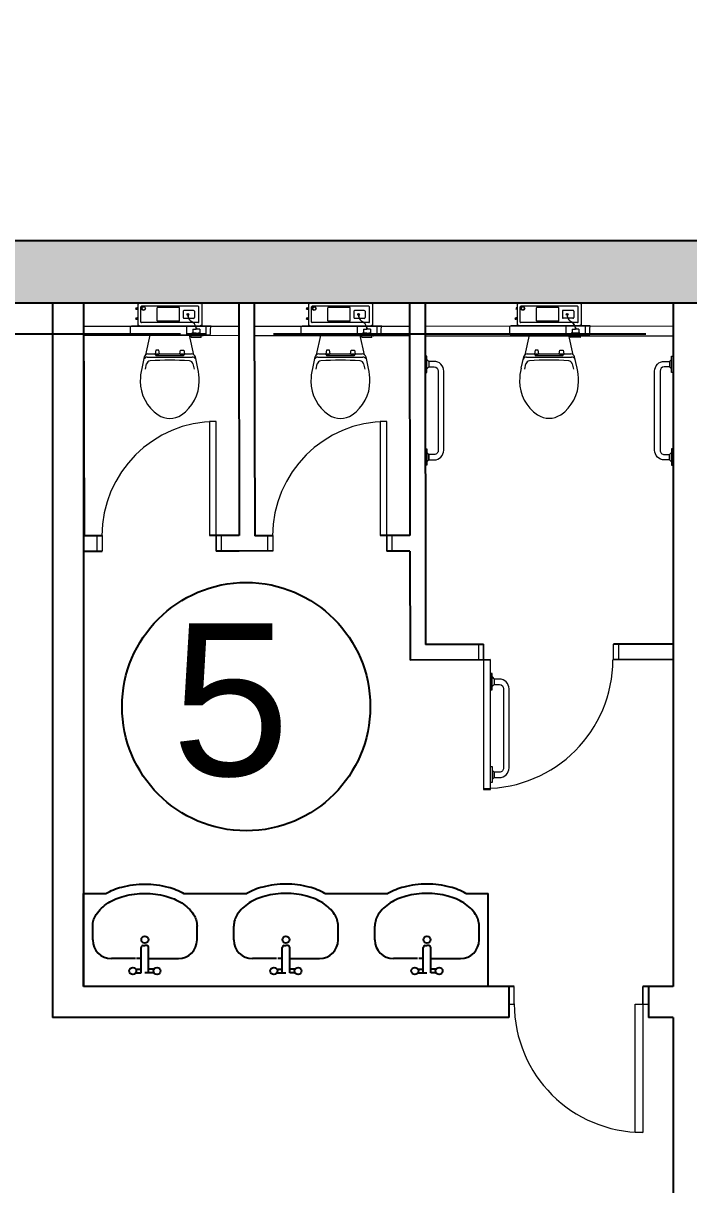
# Model space of a CAD drawing. Header units: millimetres. Extents: x -1544140 to 7445918, y -1294905 to 2019878.
# Drawn here: x 674955 to 679244, y 188654 to 196139 of the extents above; entities that cross this region are included whole.
import ezdxf

# ---------------------------------------------------------------- set-up
doc = ezdxf.new("R2010")
doc.units = ezdxf.units.MM
doc.header["$MEASUREMENT"] = 0
doc.linetypes.add('ACAD_ISO02W100', pattern=[15, 12, -3])
doc.layers.add('JA_Building Outline', color=7, linetype='Continuous', lineweight=5)
doc.layers.add('Plan 2', color=7, linetype='Continuous')
doc.layers.add('SANTEH', color=7, linetype='Continuous')
doc.styles.get("Standard").update_dxf_attribs({"font": 'arial.ttf'})

msp = doc.modelspace()

# ---------------------------------------------------------------- hatches: boundary and pattern name
at = {"true_color": 0x636466}
h = msp.add_hatch(color=251, dxfattribs=at)
h.dxf.hatch_style = 1
h.paths.add_polyline_path([(647544.4, 239137.8), (647144.4, 239137.8), (647144.4, 227137.8), (647544.4, 227137.8)])
h.paths.add_polyline_path([(647544.4, 227137.8), (647144.4, 227137.8), (647144.4, 205537.8), (647744.4, 205537.8), (647744.4, 205937.8), (647544.4, 205937.8)])
h.paths.add_polyline_path([(647544.4, 251137.8), (647144.4, 251137.8), (647144.4, 239137.8), (647544.4, 239137.8)])
h.paths.add_polyline_path([(647544.4, 263137.8), (647144.4, 263137.8), (647144.4, 251137.8), (647544.4, 251137.8)])
h.paths.add_polyline_path([(669344.4, 263737.8), (647144.4, 263737.8), (647144.4, 263137.8), (647544.4, 263137.8), (647544.4, 263337.8), (668944.4, 263337.8), (668944.4, 263137.8), (669344.4, 263137.8)])
h.paths.add_polyline_path([(669344.4, 263137.8), (668944.4, 263137.8), (668944.4, 251137.8), (669344.4, 251137.8)])
h.paths.add_polyline_path([(669344.4, 251137.8), (668944.4, 251137.8), (668944.4, 227337.8), (674744.4, 227337.8), (674744.4, 227737.8), (669344.4, 227737.8)])
h.paths.add_polyline_path([(680744.4, 227737.8), (674744.4, 227737.8), (674744.4, 227337.8), (680744.4, 227337.8)])
h.paths.add_polyline_path([(686744.4, 227737.8), (680744.4, 227737.8), (680744.4, 227337.8), (686744.4, 227337.8)])
h.paths.add_polyline_path([(692744.4, 227737.8), (686744.4, 227737.8), (686744.4, 227337.8), (692744.4, 227337.8)])
h.paths.add_polyline_path([(716744.4, 205937.8), (710744.4, 205937.8), (710744.4, 205537.8), (716744.4, 205537.8)])
h.paths.add_polyline_path([(710744.4, 205937.8), (647544.4, 205937.8), (647544.4, 206137.8), (647144.4, 206137.8), (647144.4, 205537.8), (710744.4, 205537.8)])
h.paths.add_polyline_path([(647744.4, 205937.8), (647544.4, 205937.8), (647544.4, 206137.8), (647144.4, 206137.8), (647144.4, 205537.8), (647744.4, 205537.8)], flags=16)
h.paths.add_polyline_path([(668544.4, 194137.8), (668144.4, 194137.8), (668144.4, 188137.8), (668544.4, 188137.8)], flags=17)
h.paths.add_polyline_path([(674744.4, 194737.8), (668744.4, 194737.8), (668744.4, 194337.8), (674744.4, 194337.8)], flags=17)
h.paths.add_polyline_path([(668744.4, 194737.8), (668144.4, 194737.8), (668144.4, 194137.8), (668544.4, 194137.8), (668544.4, 194337.8), (668744.4, 194337.8)], flags=16)
h.paths.add_polyline_path([(680744.4, 194737.8), (674744.4, 194737.8), (674744.4, 194337.8), (680744.4, 194337.8)])
h.paths.add_polyline_path([(686744.4, 194737.8), (680744.4, 194737.8), (680744.4, 194337.8), (686744.4, 194337.8)])
h.paths.add_polyline_path([(692744.4, 194737.8), (686744.4, 194737.8), (686744.4, 194337.8), (692744.4, 194337.8)])
h.paths.add_polyline_path([(698744.4, 194737.8), (692744.4, 194737.8), (692744.4, 194337.8), (698744.4, 194337.8)])
h.paths.add_polyline_path([(699344.4, 194137.8), (698944.4, 194137.8), (698944.4, 188137.8), (699344.4, 188137.8)])
h.paths.add_polyline_path([(699344.4, 194737.8), (698744.4, 194737.8), (698744.4, 194337.8), (698944.4, 194337.8), (698944.4, 194137.8), (699344.4, 194137.8)])
h.paths.add_polyline_path([(699344.4, 188137.8), (698944.4, 188137.8), (698944.4, 182137.8), (699344.4, 182137.8)])
h.paths.add_polyline_path([(699344.4, 182137.8), (698944.4, 182137.8), (698944.4, 172937.8), (698744.4, 172937.8), (698744.4, 172537.8), (699344.4, 172537.8)])
h.paths.add_polyline_path([(698744.4, 172937.8), (692744.4, 172937.8), (692744.4, 172537.8), (698744.4, 172537.8)])
h.paths.add_polyline_path([(692744.4, 172937.8), (686744.4, 172937.8), (686744.4, 172537.8), (692744.4, 172537.8)])
h.paths.add_polyline_path([(686744.4, 172937.8), (686544.4, 172937.8), (686544.4, 173137.8), (686144.4, 173137.8), (686144.4, 172537.8), (686744.4, 172537.8)])
h.paths.add_polyline_path([(686544.4, 179137.8), (686144.4, 179137.8), (686144.4, 173137.8), (686544.4, 173137.8)])
h.paths.add_polyline_path([(686544.4, 181937.8), (680744.4, 181937.8), (680744.4, 181537.8), (686144.4, 181537.8), (686144.4, 179137.8), (686544.4, 179137.8)])
h.paths.add_polyline_path([(680744.4, 181937.8), (674744.4, 181937.8), (674744.4, 181537.8), (680744.4, 181537.8)])
h.paths.add_polyline_path([(674744.4, 181937.8), (668544.4, 181937.8), (668544.4, 182137.8), (668144.4, 182137.8), (668144.4, 181537.8), (674744.4, 181537.8)])
h.paths.add_polyline_path([(668544.4, 194337.8), (674744.4, 194337.8), (674744.4, 194737.8), (668144.4, 194737.8), (668144.4, 182137.8), (668544.4, 182137.8)])
h.paths.add_polyline_path([(717344.4, 205937.8), (716744.4, 205937.8), (716744.4, 205537.8), (717344.4, 205537.8)])
h.paths.add_polyline_path([(716744.4, 227337.8), (716744.4, 227737.8), (692744.4, 227737.8), (692744.4, 227337.8)])

# ---------------------------------------------------------------- linework, layer by layer
for p, q in [((675144.2, 194337.6), (675144.2, 189731.1)), ((675344.2, 194337.6), (675344.2, 189931.1)), ((679144.4, 194337.8), (679144.4, 189931.3)), ((678084.4, 189931.3), (675344.2, 189931.3)), ((679144.4, 189931.3), (678984.4, 189931.3)), ((678084.4, 189731.3), (675144.2, 189731.3)), ((679144.4, 189731.3), (678984.4, 189731.3)), ((679144.4, 189731.3), (679144.4, 188137.8))]:
    msp.add_line(p, q)
at = {"color": 152, "true_color": 0x2776bb}
for p, q in [((675144.4, 194337.8), (679144.4, 194337.8)), ((675344.2, 194337.6), (675348, 192835.1)), ((676344.4, 194337.6), (676346.8, 192837.4)), ((676444.2, 194337.5), (676448, 192835)), ((677444.4, 194337.6), (677446.8, 192837.4)), ((677544.4, 194337.8), (677548.1, 192135.1)), ((678141.4, 194337.8), (678547.4, 194337.8)), ((679144.4, 194337.8), (679144.4, 192137.8)), ((675462.8, 192835.4), (675348, 192835.1)), ((676346.9, 192837.4), (676155, 192837.1)), ((676562.8, 192835.3), (676448, 192835)), ((677446.9, 192837.4), (677255, 192837.1)), ((676561.5, 192738.1), (676347, 192737.6)), ((675462.8, 192735.4), (675344.2, 192735.1)), ((676347, 192737.6), (676198.8, 192737.2)), ((677447, 192737.5), (677298.8, 192737.2)), ((677446.9, 192737.5), (677448.1, 192034.9)), ((677922.4, 192135.7), (677548.1, 192135.1)), ((679144.4, 192137.8), (678758.4, 192137.1)), ((677966.2, 192035.7), (677448.2, 192034.9)), ((679144.4, 192037.6), (678755.1, 192037)), ((677952, 189931.1), (677952, 190531.1))]:
    msp.add_line(p, q, dxfattribs=at)
at = {"color": 9, "linetype": 'ACAD_ISO02W100', "ltscale": 200, "true_color": 0xc4c4c5}
msp.add_line((631568.4, 194137.8), (753969, 194137.8), dxfattribs=at)
at = {"color": 18, "true_color": 0x000000}
for p, q in [((678084.4, 189931.3), (678084.4, 189731.3)), ((678120.1, 189930.9), (678084.4, 189930.9)), ((678984.4, 189930.9), (678948.4, 189930.9)), ((678984.4, 189931.3), (678984.4, 189731.3))]:
    msp.add_line(p, q, dxfattribs=at)
msp.add_lwpolyline([(668144.4, 194737.8), (699344.4, 194737.8), (699344.4, 172537.8), (686144.4, 172537.8), (686144.4, 181537.8), (668144.4, 181537.8)], close=True)
msp.add_lwpolyline([(668544.4, 194337.8), (698944.4, 194337.8), (698944.4, 172937.8), (686544.4, 172937.8), (686544.4, 181937.8), (668544.4, 181937.8), (668544.4, 194337.8)])
at = {"layer": 'JA_Building Outline', "color": 152, "linetype": 'Continuous', "lineweight": 20, "true_color": 0x2776bb}
for p, q in [((675693.8, 194334.6), (675693.8, 194190.6)), ((675696.8, 194337.6), (675940.3, 194337.6)), ((675713.6, 194213.2), (675713.6, 194311.9)), ((675763.3, 194314.9), (675716.6, 194314.9)), ((675840.3, 194314.9), (675763.3, 194314.9)), ((675859.3, 194314.9), (675840.3, 194314.9)), ((676012.3, 194314.9), (675859.3, 194314.9)), ((675940.3, 194337.6), (676102.8, 194337.6)), ((676083.1, 194314.9), (676012.3, 194314.9)), ((676086.1, 194213.2), (676086.1, 194311.9)), ((676105.8, 194334.6), (676105.8, 194190.6)), ((676793.8, 194334.5), (676793.8, 194190.5)), ((676796.8, 194337.5), (677040.3, 194337.5)), ((676813.6, 194213.2), (676813.6, 194311.9)), ((676863.3, 194314.9), (676816.6, 194314.9)), ((676940.3, 194314.9), (676863.3, 194314.9)), ((676959.3, 194314.9), (676940.3, 194314.9)), ((677112.3, 194314.9), (676959.3, 194314.9)), ((677040.3, 194337.5), (677202.8, 194337.5)), ((677183.1, 194314.9), (677112.3, 194314.9)), ((677186.1, 194213.2), (677186.1, 194311.9)), ((677205.8, 194334.5), (677205.8, 194190.5)), ((678138.4, 194334.8), (678138.4, 194190.8)), ((678141.4, 194337.8), (678384.9, 194337.8)), ((678158.1, 194213.4), (678158.1, 194312.1)), ((678207.9, 194315.1), (678161.1, 194315.1)), ((678284.9, 194315.1), (678207.9, 194315.1)), ((678303.9, 194315.1), (678284.9, 194315.1)), ((678456.9, 194315.1), (678303.9, 194315.1)), ((678384.9, 194337.8), (678547.4, 194337.8)), ((678527.6, 194315.1), (678456.9, 194315.1)), ((678530.6, 194213.4), (678530.6, 194312.1)), ((678550.4, 194334.8), (678550.4, 194190.8)), ((675817.5, 194221.2), (675817.5, 194303.9)), ((675959.2, 194306.9), (675820.5, 194306.9)), ((675962.2, 194221.2), (675962.2, 194303.9)), ((675985.3, 194282.6), (675985.3, 194242.6)), ((676012.3, 194288.1), (675990.8, 194288.1)), ((676012.3, 194237), (675990.8, 194237)), ((676052.8, 194288.1), (676012.3, 194288.1)), ((676052.8, 194237), (676012.3, 194237)), ((676058.4, 194282.6), (676058.4, 194242.6)), ((676917.5, 194221.2), (676917.5, 194303.9)), ((677059.2, 194306.9), (676920.5, 194306.9)), ((677062.2, 194221.2), (677062.2, 194303.9)), ((677085.3, 194282.5), (677085.3, 194242.5)), ((677112.3, 194288.1), (677090.8, 194288.1)), ((677112.3, 194237), (677090.8, 194237)), ((677152.8, 194288.1), (677112.3, 194288.1)), ((677152.8, 194237), (677112.3, 194237)), ((677158.4, 194282.5), (677158.4, 194242.5)), ((678262, 194221.4), (678262, 194304.1)), ((678403.7, 194307.1), (678265, 194307.1)), ((678406.7, 194221.4), (678406.7, 194304.1)), ((678429.8, 194282.8), (678429.8, 194242.8)), ((678456.9, 194288.3), (678435.4, 194288.3)), ((678456.9, 194237.3), (678435.4, 194237.3)), ((678497.4, 194288.3), (678456.9, 194288.3)), ((678497.4, 194237.3), (678456.9, 194237.3)), ((678502.9, 194282.8), (678502.9, 194242.8)), ((675859.3, 194187.6), (675696.8, 194187.6)), ((675763.3, 194210.2), (675716.6, 194210.2)), ((675940.3, 194210.2), (675763.3, 194210.2)), ((675959.2, 194218.2), (675820.5, 194218.2)), ((675859.3, 194187.6), (676102.8, 194187.6)), ((675959.3, 194210.2), (675940.3, 194210.2)), ((676012.3, 194210.2), (675959.3, 194210.2)), ((676083.1, 194210.2), (676012.3, 194210.2)), ((676047.4, 194167.2, 0), (676047.4, 194142.6, 0)), ((676047.4, 194167.2, 0), (676069.8, 194167.2, 0)), ((676067.9, 194169.1, 0), (676067.5, 194168.2, 0)), ((676067.5, 194168.2, 0), (676067.5, 194167.2, 0)), ((676068, 194169.1, 0), (676067.9, 194169.1, 0)), ((676068.4, 194175.9, 0), (676068, 194173.6, 0)), ((676068, 194173.6, 0), (676068, 194169.1, 0)), ((676092.3, 194167.2, 0), (676069.8, 194167.2, 0)), ((676071.3, 194175.9, 0), (676071.7, 194173.6, 0)), ((676071.7, 194173.6, 0), (676071.7, 194169.1, 0)), ((676071.7, 194169.1, 0), (676071.8, 194169.1, 0)), ((676071.8, 194169.1, 0), (676072.2, 194168.2, 0)), ((676072.2, 194168.2, 0), (676072.2, 194167.2, 0)), ((676092.3, 194167.2, 0), (676092.3, 194142.6, 0)), ((676959.3, 194187.5), (676796.8, 194187.5)), ((676863.3, 194210.2), (676816.6, 194210.2)), ((677040.3, 194210.2), (676863.3, 194210.2)), ((677059.2, 194218.2), (676920.5, 194218.2)), ((676959.3, 194187.5), (677202.8, 194187.5)), ((677059.3, 194210.2), (677040.3, 194210.2)), ((677112.3, 194210.2), (677059.3, 194210.2)), ((677183.1, 194210.2), (677112.3, 194210.2)), ((677147.4, 194167.2, 0), (677147.4, 194142.5, 0)), ((677147.4, 194167.2, 0), (677169.8, 194167.2, 0)), ((677167.9, 194169.1, 0), (677167.5, 194168.2, 0)), ((677167.5, 194168.2, 0), (677167.5, 194167.2, 0)), ((677168, 194169.1, 0), (677167.9, 194169.1, 0)), ((677168.4, 194175.9, 0), (677168, 194173.6, 0)), ((677168, 194173.6, 0), (677168, 194169.1, 0)), ((677192.3, 194167.2, 0), (677169.8, 194167.2, 0)), ((677171.3, 194175.9, 0), (677171.7, 194173.6, 0)), ((677171.7, 194173.6, 0), (677171.7, 194169.1, 0)), ((677171.7, 194169.1, 0), (677171.8, 194169.1, 0)), ((677171.8, 194169.1, 0), (677172.2, 194168.2, 0)), ((677172.2, 194168.2, 0), (677172.2, 194167.2, 0)), ((677192.3, 194167.2, 0), (677192.3, 194142.5, 0)), ((678303.9, 194187.8), (678141.4, 194187.8)), ((678207.9, 194210.4), (678161.1, 194210.4)), ((678384.9, 194210.4), (678207.9, 194210.4)), ((678403.7, 194218.4), (678265, 194218.4)), ((678303.9, 194187.8), (678547.4, 194187.8)), ((678403.9, 194210.4), (678384.9, 194210.4)), ((678456.9, 194210.4), (678403.9, 194210.4)), ((678527.6, 194210.4), (678456.9, 194210.4)), ((678492, 194167.5, 0), (678492, 194142.8, 0)), ((678492, 194167.5, 0), (678514.4, 194167.5, 0)), ((678512.4, 194169.3, 0), (678512, 194168.4, 0)), ((678512, 194168.4, 0), (678512, 194167.5, 0)), ((678512.5, 194169.3, 0), (678512.4, 194169.3, 0)), ((678512.9, 194176.1, 0), (678512.5, 194173.8, 0)), ((678512.5, 194173.8, 0), (678512.5, 194169.3, 0)), ((678536.8, 194167.5, 0), (678514.4, 194167.5, 0)), ((678515.9, 194176.1, 0), (678516.3, 194173.8, 0)), ((678516.3, 194173.8, 0), (678516.3, 194169.3, 0)), ((678516.3, 194169.3, 0), (678516.3, 194169.3, 0)), ((678516.3, 194169.3, 0), (678516.7, 194168.4, 0)), ((678516.7, 194168.4, 0), (678516.7, 194167.5, 0)), ((678536.8, 194167.5, 0), (678536.8, 194142.8, 0)), ((676007.7, 194137.6, 0), (676007.4, 194127.6, 0)), ((676069.8, 194137.6, 0), (676007.7, 194137.6, 0)), ((676041.4, 194137.6, 0), (676041.4, 194140.1, 0)), ((676043.4, 194142.1, 0), (676056.9, 194142.1, 0)), ((676047.4, 194142.6, 0), (676069.8, 194142.6, 0)), ((676069.8, 194142.1, 0), (676054.9, 194142.1, 0)), ((676069.8, 194142.6, 0), (676092.3, 194142.6, 0)), ((676069.8, 194142.1, 0), (676084.8, 194142.1, 0)), ((676132, 194137.6, 0), (676069.8, 194137.6, 0)), ((676096.4, 194142.1, 0), (676082.9, 194142.1, 0)), ((676098.4, 194137.6, 0), (676098.4, 194140.1, 0)), ((676132, 194137.6, 0), (676132.4, 194127.6, 0)), ((677107.7, 194137.5, 0), (677107.4, 194127.5, 0)), ((677169.8, 194137.5, 0), (677107.7, 194137.5, 0)), ((677141.4, 194137.5, 0), (677141.4, 194140, 0)), ((677143.4, 194142, 0), (677156.9, 194142, 0)), ((677147.4, 194142.5, 0), (677169.8, 194142.5, 0)), ((677169.8, 194142, 0), (677154.9, 194142, 0)), ((677169.8, 194142.5, 0), (677192.3, 194142.5, 0)), ((677169.8, 194142, 0), (677184.8, 194142, 0)), ((677232, 194137.5, 0), (677169.8, 194137.5, 0)), ((677196.4, 194142, 0), (677182.9, 194142, 0)), ((677198.4, 194137.5, 0), (677198.4, 194140, 0)), ((677232, 194137.5, 0), (677232.4, 194127.5, 0)), ((678452.2, 194137.8, 0), (678451.9, 194127.8, 0)), ((678514.4, 194137.8, 0), (678452.2, 194137.8, 0)), ((678485.9, 194137.8, 0), (678485.9, 194140.3, 0)), ((678487.9, 194142.3, 0), (678501.4, 194142.3, 0)), ((678492, 194142.8, 0), (678514.4, 194142.8, 0)), ((678514.4, 194142.3, 0), (678499.4, 194142.3, 0)), ((678514.4, 194142.8, 0), (678536.8, 194142.8, 0)), ((678514.4, 194142.3, 0), (678529.3, 194142.3, 0)), ((678576.5, 194137.8, 0), (678514.4, 194137.8, 0)), ((678540.9, 194142.3, 0), (678527.4, 194142.3, 0)), ((678542.9, 194137.8, 0), (678542.9, 194140.3, 0)), ((678576.5, 194137.8, 0), (678576.9, 194127.8, 0))]:
    msp.add_line(p, q, dxfattribs=at)
at = {"layer": 'JA_Building Outline', "color": 152, "lineweight": 20, "true_color": 0x2776bb}
for p, q in [((675680.3, 194302.6), (675680.3, 194298.6)), ((675680.3, 194237.6), (675680.3, 194233.6)), ((675680.8, 194304.6), (675680.8, 194303.1)), ((675680.8, 194296.6), (675680.8, 194298.1)), ((675680.8, 194239.6), (675680.8, 194238.1)), ((675685.3, 194302.6), (675685.3, 194298.6)), ((675685.3, 194237.6), (675685.3, 194233.6)), ((675688.3, 194305.1), (675688.3, 194303.1)), ((675688.3, 194296.1), (675688.3, 194298.1)), ((675688.3, 194240.1), (675688.3, 194238.1)), ((675693.3, 194307.1), (675693.3, 194300.6)), ((675693.3, 194294.1), (675693.3, 194300.6)), ((675693.3, 194242.1), (675693.3, 194235.6)), ((675693.3, 194229.1), (675693.3, 194235.6)), ((676780.3, 194302.5), (676780.3, 194298.5)), ((676780.3, 194237.6), (676780.3, 194233.6)), ((676780.8, 194304.5), (676780.8, 194303)), ((676780.8, 194296.5), (676780.8, 194298)), ((676780.8, 194239.6), (676780.8, 194238.1)), ((676785.3, 194302.5), (676785.3, 194298.5)), ((676785.3, 194237.6), (676785.3, 194233.6)), ((676788.3, 194305), (676788.3, 194303)), ((676788.3, 194296), (676788.3, 194298)), ((676788.3, 194240.1), (676788.3, 194238.1)), ((676793.3, 194307), (676793.3, 194300.5)), ((676793.3, 194294), (676793.3, 194300.5)), ((676793.3, 194242.1), (676793.3, 194235.6)), ((676793.3, 194229.1), (676793.3, 194235.6)), ((678124.9, 194237.8), (678124.9, 194233.8)), ((678125.4, 194239.8), (678125.4, 194238.3)), ((678129.9, 194237.8), (678129.9, 194233.8)), ((678132.9, 194305.3), (678132.9, 194303.3)), ((678132.9, 194296.3), (678132.9, 194298.3)), ((678132.9, 194240.3), (678132.9, 194238.3)), ((678137.9, 194307.3), (678137.9, 194300.8)), ((678137.9, 194294.3), (678137.9, 194300.8)), ((678137.9, 194242.3), (678137.9, 194235.8)), ((678137.9, 194229.3), (678137.9, 194235.8)), ((675344.6, 194187), (676344.5, 194187.6)), ((675646, 194182.2), (675646.4, 194183.9)), ((675646.4, 194148.6, 0), (675646, 194182.2)), ((675646.4, 194183.9), (675648.2, 194185.6)), ((675648.2, 194185.6), (675652.3, 194187.6)), ((676165.3, 194187.6), (675652.3, 194187.6)), ((675680.8, 194231.6), (675680.8, 194233.1)), ((675688.3, 194231.1), (675688.3, 194233.1)), ((676161.8, 194147, 0), (676162.6, 194169.6)), ((676162.6, 194169.6), (676165.3, 194187.6)), ((676444.6, 194187), (677444.5, 194187.5)), ((676746, 194182.1), (676746.4, 194183.8)), ((676746.4, 194148.5, 0), (676746, 194182.1)), ((676746.4, 194183.8), (676748.2, 194185.6)), ((676748.2, 194185.6), (676752.3, 194187.5)), ((677265.3, 194187.5), (676752.3, 194187.5)), ((676780.8, 194231.6), (676780.8, 194233.1)), ((676788.3, 194231.1), (676788.3, 194233.1)), ((677261.8, 194147, 0), (677262.6, 194169.6)), ((677262.6, 194169.6), (677265.3, 194187.5)), ((677544.7, 194187.3), (679144.4, 194187.8)), ((678090.5, 194182.4), (678090.9, 194184.1)), ((678091, 194148.8, 0), (678090.5, 194182.4)), ((678090.9, 194184.1), (678092.8, 194185.8)), ((678092.8, 194185.8), (678096.8, 194187.8)), ((678609.8, 194187.8), (678096.8, 194187.8)), ((678125.4, 194231.8), (678125.4, 194233.3)), ((678132.9, 194231.3), (678132.9, 194233.3)), ((678606.3, 194147.2, 0), (678607.1, 194169.9)), ((678607.1, 194169.9), (678609.8, 194187.8)), ((675344.8, 194127), (676344.5, 194127.6, 0)), ((675643.6, 194139.4, 0), (675644.5, 194141.7, 0)), ((675644.1, 194136.3, 0), (675643.6, 194139.4, 0)), ((675646.9, 194132.5, 0), (675644.1, 194136.3, 0)), ((675644.5, 194141.7, 0), (675645.9, 194143.7, 0)), ((675645.9, 194143.7, 0), (675647, 194145.4, 0)), ((675647, 194147, 0), (675646.4, 194148.6, 0)), ((675652.8, 194127.6, 0), (675646.9, 194132.5, 0)), ((675647, 194145.4, 0), (675647, 194147, 0)), ((676154.2, 194127.6, 0), (675652.8, 194127.6, 0)), ((675771.7, 194127.6, 0), (675743.9, 194002.4, 0)), ((675749.2, 194127.6, 0), (676049.8, 194127.6, 0)), ((675771.7, 194127.6, 0), (676027.3, 194127.6, 0)), ((676055.1, 194002.4, 0), (676027.3, 194127.6, 0)), ((676111.9, 194124.6, 0), (676027.9, 194124.6, 0)), ((676037.4, 194117.6, 0), (676037.4, 194124.6, 0)), ((676099.4, 194114.6, 0), (676040.4, 194114.6, 0)), ((676102.4, 194117.6, 0), (676102.4, 194124.6, 0)), ((676154.2, 194127.6, 0), (676159.1, 194132.9, 0)), ((676159.1, 194132.9, 0), (676161.2, 194137.8, 0)), ((676161.2, 194137.8, 0), (676161.7, 194142.5, 0)), ((676161.7, 194142.5, 0), (676161.8, 194147, 0)), ((676444.8, 194127), (677444.5, 194127.5, 0)), ((676743.6, 194139.3, 0), (676744.5, 194141.7, 0)), ((676744.1, 194136.3, 0), (676743.6, 194139.3, 0)), ((676746.9, 194132.4, 0), (676744.1, 194136.3, 0)), ((676744.5, 194141.7, 0), (676745.9, 194143.7, 0)), ((676745.9, 194143.7, 0), (676747, 194145.3, 0)), ((676747, 194147, 0), (676746.4, 194148.5, 0)), ((676752.8, 194127.5, 0), (676746.9, 194132.4, 0)), ((676747, 194145.3, 0), (676747, 194147, 0)), ((677254.2, 194127.5, 0), (676752.8, 194127.5, 0)), ((676871.7, 194127.5, 0), (676843.9, 194002.4, 0)), ((676849.2, 194127.5, 0), (677149.8, 194127.5, 0)), ((676871.7, 194127.5, 0), (677127.3, 194127.5, 0)), ((677155.1, 194002.4, 0), (677127.3, 194127.5, 0)), ((677211.9, 194124.5, 0), (677127.9, 194124.5, 0)), ((677137.4, 194117.6, 0), (677137.4, 194124.5, 0)), ((677199.4, 194114.6, 0), (677140.4, 194114.6, 0)), ((677202.4, 194117.6, 0), (677202.4, 194124.5, 0)), ((677254.2, 194127.5, 0), (677259.1, 194132.8, 0)), ((677259.1, 194132.8, 0), (677261.2, 194137.8, 0)), ((677261.2, 194137.8, 0), (677261.7, 194142.5, 0)), ((677261.7, 194142.5, 0), (677261.8, 194147, 0)), ((677544.9, 194124.9), (679144.4, 194124.9)), ((678088.2, 194139.6, 0), (678089.1, 194142, 0)), ((678088.6, 194136.5, 0), (678088.2, 194139.6, 0)), ((678091.4, 194132.7, 0), (678088.6, 194136.5, 0)), ((678089.1, 194142, 0), (678090.5, 194143.9, 0)), ((678090.5, 194143.9, 0), (678091.5, 194145.6, 0)), ((678091.5, 194147.2, 0), (678091, 194148.8, 0)), ((678097.3, 194127.8, 0), (678091.4, 194132.7, 0)), ((678091.5, 194145.6, 0), (678091.5, 194147.2, 0)), ((678598.7, 194127.8, 0), (678097.3, 194127.8, 0)), ((678216.2, 194127.8, 0), (678188.5, 194002.6, 0)), ((678193.7, 194127.8, 0), (678494.3, 194127.8, 0)), ((678216.2, 194127.8, 0), (678471.8, 194127.8, 0)), ((678499.6, 194002.6, 0), (678471.8, 194127.8, 0)), ((678556.4, 194124.8, 0), (678472.4, 194124.8, 0)), ((678481.9, 194117.8, 0), (678481.9, 194124.8, 0)), ((678543.9, 194114.8, 0), (678484.9, 194114.8, 0)), ((678546.9, 194117.8, 0), (678546.9, 194124.8, 0)), ((678598.7, 194127.8, 0), (678603.6, 194133.1, 0)), ((678603.6, 194133.1, 0), (678605.7, 194138, 0)), ((678605.7, 194138, 0), (678606.3, 194142.7, 0)), ((678606.3, 194142.7, 0), (678606.3, 194147.2, 0)), ((675809.5, 194032.6, 0), (675805.1, 194007.6, 0)), ((675829.5, 194032.6, 0), (675809.5, 194032.6, 0)), ((675833.9, 194007.6, 0), (675829.5, 194032.6, 0)), ((675965.1, 194007.6, 0), (675969.5, 194032.6, 0)), ((675969.5, 194032.6, 0), (675989.5, 194032.6, 0)), ((675989.5, 194032.6, 0), (675993.9, 194007.6, 0)), ((676909.5, 194032.5, 0), (676905.1, 194007.5, 0)), ((676929.5, 194032.5, 0), (676909.5, 194032.5, 0)), ((676933.9, 194007.5, 0), (676929.5, 194032.5, 0)), ((677065.1, 194007.5, 0), (677069.5, 194032.5, 0)), ((677069.5, 194032.5, 0), (677089.5, 194032.5, 0)), ((677089.5, 194032.5, 0), (677093.9, 194007.5, 0)), ((678254, 194032.8, 0), (678249.6, 194007.8, 0)), ((678274, 194032.8, 0), (678254, 194032.8, 0)), ((678278.4, 194007.8, 0), (678274, 194032.8, 0)), ((678409.6, 194007.8, 0), (678414, 194032.8, 0)), ((678414, 194032.8, 0), (678434, 194032.8, 0)), ((678434, 194032.8, 0), (678438.4, 194007.8, 0)), ((675734.7, 193988, 0), (675718.5, 193914.8, 0)), ((675743.1, 193910.1, 0), (675750.4, 193943, 0)), ((675754.7, 193987.6, 0), (676044.3, 193987.6, 0)), ((675759.1, 194007.6, 0), (675802.5, 194007.6, 0)), ((675802.5, 194007.6, 0), (675996.5, 194007.6, 0)), ((675811.5, 194007.6, 0), (675811.5, 194001.6, 0)), ((675811.5, 194001.6, 0), (675827.5, 194001.6, 0)), ((675812.5, 193997.6, 0), (675986.5, 193997.6, 0)), ((675827.5, 194001.6, 0), (675827.5, 194007.6, 0)), ((675971.5, 194001.6, 0), (675971.5, 194007.6, 0)), ((675987.5, 194001.6, 0), (675971.5, 194001.6, 0)), ((675987.5, 194007.6, 0), (675987.5, 194001.6, 0)), ((675996.5, 194007.6, 0), (676039.9, 194007.6, 0)), ((676048.6, 193943, 0), (676055.9, 193910.1, 0)), ((676080.5, 193914.8, 0), (676064.3, 193988, 0)), ((676834.7, 193988, 0), (676818.5, 193914.8, 0)), ((676843.1, 193910.1, 0), (676850.4, 193943, 0)), ((676854.7, 193987.5, 0), (677144.3, 193987.5, 0)), ((676859.1, 194007.5, 0), (676902.5, 194007.5, 0)), ((676902.5, 194007.5, 0), (677096.5, 194007.5, 0)), ((676911.5, 194007.5, 0), (676911.5, 194001.5, 0)), ((676911.5, 194001.5, 0), (676927.5, 194001.5, 0)), ((676912.5, 193997.5, 0), (677086.5, 193997.5, 0)), ((676927.5, 194001.5, 0), (676927.5, 194007.5, 0)), ((677071.5, 194001.5, 0), (677071.5, 194007.5, 0)), ((677087.5, 194001.5, 0), (677071.5, 194001.5, 0)), ((677087.5, 194007.5, 0), (677087.5, 194001.5, 0)), ((677096.5, 194007.5, 0), (677139.9, 194007.5, 0)), ((677148.6, 193943, 0), (677155.9, 193910.1, 0)), ((677180.5, 193914.8, 0), (677164.3, 193988, 0)), ((678179.3, 193988.2, 0), (678163, 193915, 0)), ((678187.6, 193910.3, 0), (678194.9, 193943.2, 0)), ((678199.2, 193987.8, 0), (678488.8, 193987.8, 0)), ((678203.7, 194007.8, 0), (678247, 194007.8, 0)), ((678247, 194007.8, 0), (678441, 194007.8, 0)), ((678256, 194007.8, 0), (678256, 194001.8, 0)), ((678256, 194001.8, 0), (678272, 194001.8, 0)), ((678257, 193997.8, 0), (678431, 193997.8, 0)), ((678272, 194001.8, 0), (678272, 194007.8, 0)), ((678416, 194001.8, 0), (678416, 194007.8, 0)), ((678432, 194001.8, 0), (678416, 194001.8, 0)), ((678432, 194007.8, 0), (678432, 194001.8, 0)), ((678441, 194007.8, 0), (678484.4, 194007.8, 0)), ((678493.2, 193943.2, 0), (678500.5, 193910.3, 0)), ((678525, 193915, 0), (678508.8, 193988.2, 0))]:
    msp.add_line(p, q, dxfattribs=at)
at = {"layer": 'JA_Building Outline', "color": 152, "lineweight": 20, "ltscale": 2, "true_color": 0x2776bb}
for p, q in [((675680.8, 194304.6), (675688.3, 194304.6)), ((675680.8, 194303.1), (675692.3, 194303.1)), ((675680.8, 194298.1), (675692.3, 194298.1)), ((675680.8, 194298.1), (675684.8, 194298.1)), ((675680.8, 194296.6), (675688.3, 194296.6)), ((675680.8, 194239.6), (675688.3, 194239.6)), ((675680.8, 194238.1), (675692.3, 194238.1)), ((675693.3, 194307.1), (675688.3, 194305.1)), ((675693.3, 194294.1), (675688.3, 194296.1)), ((675693.3, 194242.1), (675688.3, 194240.1)), ((675693.3, 194307.1), (675693.8, 194307.1)), ((675693.3, 194294.1), (675693.8, 194294.1)), ((675693.3, 194242.1), (675693.8, 194242.1)), ((676780.8, 194304.5), (676788.3, 194304.5)), ((676780.8, 194303), (676792.3, 194303)), ((676780.8, 194298), (676792.3, 194298)), ((676780.8, 194298), (676784.8, 194298)), ((676780.8, 194296.5), (676788.3, 194296.5)), ((676780.8, 194239.6), (676788.3, 194239.6)), ((676780.8, 194238.1), (676792.3, 194238.1)), ((676793.3, 194307), (676788.3, 194305)), ((676793.3, 194294), (676788.3, 194296)), ((676793.3, 194242.1), (676788.3, 194240.1)), ((676793.3, 194307), (676793.8, 194307)), ((676793.3, 194294), (676793.8, 194294)), ((676793.3, 194242.1), (676793.8, 194242.1)), ((678125.4, 194239.8), (678132.9, 194239.8)), ((678125.4, 194238.3), (678136.9, 194238.3)), ((678137.9, 194307.3), (678132.9, 194305.3)), ((678137.9, 194294.3), (678132.9, 194296.3)), ((678137.9, 194242.3), (678132.9, 194240.3)), ((678137.9, 194307.3), (678138.4, 194307.3)), ((678137.9, 194294.3), (678138.4, 194294.3)), ((678137.9, 194242.3), (678138.4, 194242.3)), ((675680.8, 194233.1), (675692.3, 194233.1)), ((675680.8, 194233.1), (675684.8, 194233.1)), ((675680.8, 194231.6), (675688.3, 194231.6)), ((675693.3, 194229.1), (675688.3, 194231.1)), ((675693.3, 194229.1), (675693.8, 194229.1)), ((676006.8, 194187.6), (676006.8, 194127.6)), ((676071.3, 194175.9, 0), (676068.4, 194175.9, 0)), ((676132.9, 194187.6), (676132.9, 194127.6)), ((676780.8, 194233.1), (676792.3, 194233.1)), ((676780.8, 194233.1), (676784.8, 194233.1)), ((676780.8, 194231.6), (676788.3, 194231.6)), ((676793.3, 194229.1), (676788.3, 194231.1)), ((676793.3, 194229.1), (676793.8, 194229.1)), ((677106.8, 194187.5), (677106.8, 194127.5)), ((677171.3, 194175.9, 0), (677168.4, 194175.9, 0)), ((677232.9, 194187.5), (677232.9, 194127.5)), ((678125.4, 194233.3), (678136.9, 194233.3)), ((678125.4, 194233.3), (678129.4, 194233.3)), ((678125.4, 194231.8), (678132.9, 194231.8)), ((678137.9, 194229.3), (678132.9, 194231.3)), ((678137.9, 194229.3), (678138.4, 194229.3)), ((678451.4, 194187.8), (678451.4, 194127.8)), ((678515.9, 194176.1, 0), (678512.9, 194176.1, 0)), ((678577.4, 194187.8), (678577.4, 194127.8))]:
    msp.add_line(p, q, dxfattribs=at)
at = {"layer": 'JA_Building Outline', "color": 152, "lineweight": 0, "true_color": 0x2776bb}
for p, q in [((675430.8, 192737.2), (675430.8, 192837.2)), ((675430.8, 192837.2), (675462.8, 192837.2)), ((675462.8, 192837.2), (675462.8, 192737.2)), ((676198.8, 192737.2), (676198.8, 192837.2)), ((676198.8, 192837.2), (676230.8, 192837.2)), ((676230.8, 192837.2), (676230.8, 192737.2)), ((676530.8, 192737.2), (676530.8, 192837.2)), ((676530.8, 192837.2), (676562.8, 192837.2)), ((676562.8, 192837.2), (676562.8, 192737.2)), ((677298.8, 192737.2), (677298.8, 192837.2)), ((677298.8, 192837.2), (677330.8, 192837.2)), ((677330.8, 192837.2), (677330.8, 192737.2)), ((675462.8, 192737.2), (675430.8, 192737.2)), ((676230.8, 192737.2), (676198.8, 192737.2)), ((676562.8, 192737.2), (676530.8, 192737.2)), ((677330.8, 192737.2), (677298.8, 192737.2)), ((677890.4, 192137.2), (677922.4, 192137.2)), ((677890.4, 192037.2), (677890.4, 192137.2)), ((677922.4, 192137.2), (677922.4, 192037.2)), ((678758.4, 192137.2), (678790.4, 192137.2)), ((678758.4, 192037.2), (678758.4, 192137.2)), ((678790.4, 192137.2), (678790.4, 192037.2)), ((677922.4, 192037.2), (677890.4, 192037.2)), ((678790.4, 192037.2), (678758.4, 192037.2))]:
    msp.add_line(p, q, dxfattribs=at)
at = {"layer": 'JA_Building Outline', "color": 152, "lineweight": 5, "true_color": 0x2776bb}
for p, q in [((675462.8, 192837.2), (675462.8, 192737.2)), ((676198.8, 192837.2), (676198.8, 192737.2)), ((676562.8, 192837.2), (676562.8, 192737.2)), ((677298.8, 192837.2), (677298.8, 192737.2)), ((677922.4, 192037.2), (677922.4, 192137.2)), ((678758.4, 192037.2), (678758.4, 192137.2))]:
    msp.add_line(p, q, dxfattribs=at)
at = {"layer": 'JA_Building Outline', "color": 18, "lineweight": 0, "true_color": 0x000000}
for p, q in [((678120.1, 189930.9), (678084.1, 189930.9)), ((678084.1, 189930.9), (678084.1, 189818.4)), ((678120.1, 189818.4), (678120.1, 189930.9)), ((678984.4, 189930.9), (678948.4, 189930.9)), ((678948.4, 189930.9), (678948.4, 189818.4)), ((678984.4, 189818.4), (678984.4, 189930.9)), ((678084.1, 189818.4), (678120.1, 189818.4)), ((678948.4, 189818.4), (678984.4, 189818.4))]:
    msp.add_line(p, q, dxfattribs=at)
at = {"layer": 'JA_Building Outline', "color": 18, "lineweight": 5, "true_color": 0x000000}
for p, q in [((678120.1, 189818.4), (678120.1, 189930.9)), ((678948.4, 189818.4), (678948.4, 189930.9))]:
    msp.add_line(p, q, dxfattribs=at)
at = {"layer": 'JA_Building Outline', "color": 152, "linetype": 'Continuous', "lineweight": 20, "true_color": 0x2776bb}
for points in [[(677545.2, 193887.5), (677556.4, 193887.5), (677556.4, 193992.5), (677545.2, 193992.5), (677545.2, 193887.5)], [(677556.4, 193972.9), (677569.6, 193959.8), (677569.6, 193924.8), (677556.4, 193911.6)], [(679133.2, 193972.9), (679120, 193959.8), (679120, 193924.8), (679133.2, 193911.6)], [(679144.4, 193887.5), (679133.2, 193887.5), (679133.2, 193992.5), (679144.4, 193992.5), (679144.4, 193887.5)], [(677545.2, 193397), (677556.4, 193397), (677556.4, 193292), (677545.2, 193292), (677545.2, 193397)], [(677556.4, 193311.6), (677569.6, 193324.8), (677569.6, 193359.8), (677556.4, 193372.9)], [(679133.2, 193311.6), (679120, 193324.8), (679120, 193359.8), (679133.2, 193372.9)], [(679144.4, 193397), (679133.2, 193397), (679133.2, 193292), (679144.4, 193292), (679144.4, 193397)]]:
    msp.add_lwpolyline(points, dxfattribs=at)
at = {"layer": 'JA_Building Outline', "color": 152, "lineweight": 20, "true_color": 0x2776bb}
for points in [[(677665.3, 193387.3), (677665.3, 193897.3, 0.414214), (677602.7, 193959.8), (677569.6, 193959.8), (677569.6, 193924.8), (677602.8, 193924.8, -0.414213), (677630.3, 193897.3), (677630.3, 193387.3, -0.414215), (677602.8, 193359.8), (677569.6, 193359.8), (677569.6, 193324.8), (677602.8, 193324.8, 0.414213)], [(679024.3, 193387.3), (679024.3, 193897.3, -0.414214), (679086.8, 193959.8), (679120, 193959.8), (679120, 193924.8), (679086.8, 193924.8, 0.414213), (679059.3, 193897.3), (679059.3, 193387.3, 0.414215), (679086.8, 193359.8), (679120, 193359.8), (679120, 193324.8), (679086.8, 193324.8, -0.414213)]]:
    msp.add_lwpolyline(points, format="xyb", close=True, dxfattribs=at)
at = {"layer": 'JA_Building Outline', "color": 152, "lineweight": 5, "true_color": 0x2776bb}
for points in [[(676198.8, 192837.2), (676198.8, 193573.2), (676155, 193573.2), (676155, 192837.2)], [(677298.8, 192837.2), (677298.8, 193573.2), (677255, 193573.2), (677255, 192837.2)], [(677922.4, 192037.2), (677922.4, 191201.2), (677966.2, 191201.2), (677966.2, 192037.2)]]:
    msp.add_lwpolyline(points, close=True, dxfattribs=at)
at = {"layer": 'JA_Building Outline', "color": 152, "linetype": 'Continuous', "lineweight": 5, "true_color": 0x2776bb}
for points in [[(677965.7, 191843.5), (677976.9, 191843.5), (677976.9, 191948.5), (677965.7, 191948.5), (677965.7, 191843.5)], [(677977.4, 191925.9), (677990.6, 191912.7), (677990.6, 191877.7), (677977.4, 191864.6)], [(677966.2, 191350), (677977.4, 191350), (677977.4, 191245), (677966.2, 191245), (677966.2, 191350)], [(677977.4, 191264.6), (677990.6, 191277.7), (677990.6, 191312.7), (677977.4, 191325.9)]]:
    msp.add_lwpolyline(points, dxfattribs=at)
at = {"layer": 'JA_Building Outline', "color": 152, "lineweight": 5, "true_color": 0x2776bb}
msp.add_lwpolyline([(678086.2, 191340.2), (678086.2, 191850.2, 0.414214), (678023.7, 191912.7), (677990.6, 191912.7), (677990.6, 191877.7), (678023.7, 191877.7, -0.414213), (678051.2, 191850.2), (678051.2, 191340.2, -0.414215), (678023.7, 191312.7), (677990.6, 191312.7), (677990.6, 191277.7), (678023.7, 191277.7, 0.414213)], format="xyb", close=True, dxfattribs=at)
at = {"layer": 'JA_Building Outline', "color": 18, "lineweight": 5, "true_color": 0x000000}
msp.add_lwpolyline([(678948.4, 189818.4), (678948.4, 188990.1), (678899.1, 188990.1), (678899.1, 189818.4)], close=True, dxfattribs=at)
at = {"layer": 'JA_Building Outline', "color": 152, "linetype": 'Continuous', "lineweight": 20, "true_color": 0x2776bb}
for centre, radius in [((675697.8, 194333.6), 2.5), ((675730.3, 194300.6), 12), ((676101.8, 194333.6), 2.5), ((676797.8, 194333.5), 2.5), ((676830.3, 194300.5), 12), ((677201.8, 194333.5), 2.5), ((678142.4, 194333.8), 2.5), ((678174.9, 194300.8), 12), ((678546.4, 194333.8), 2.5), ((676016.7, 194262.6), 6), ((676016.7, 194262.6), 4.8), ((677116.7, 194262.5), 6), ((677116.7, 194262.5), 4.8), ((678461.2, 194262.8), 6), ((678461.2, 194262.8), 4.8), ((675697.8, 194191.6), 2.5), ((676101.8, 194191.6), 2.5), ((676797.8, 194191.5), 2.5), ((677201.8, 194191.5), 2.5), ((678142.4, 194191.8), 2.5), ((678546.4, 194191.8), 2.5)]:
    msp.add_circle(centre, radius, dxfattribs=at)
at = {"layer": 'JA_Building Outline', "color": 152, "lineweight": 20, "ltscale": 2, "true_color": 0x2776bb}
for centre in [(675730.3, 194300.6), (676830.3, 194300.5), (678174.9, 194300.8)]:
    msp.add_circle(centre, 10.5, dxfattribs=at)
at = {"layer": 'JA_Building Outline', "color": 152, "linetype": 'Continuous', "lineweight": 20, "true_color": 0x2776bb}
for centre, radius, start, end in [((675696.8, 194334.6), 3, 90, 180), ((675716.6, 194311.9), 3, 90, 180), ((676083.1, 194311.9), 3, 0, 90), ((676102.8, 194334.6), 3, 0, 90), ((676796.8, 194334.5), 3, 90, 180), ((676816.6, 194311.9), 3, 90, 180), ((677183.1, 194311.9), 3, 0, 90), ((677202.8, 194334.5), 3, 0, 90), ((678141.4, 194334.8), 3, 90, 180), ((678161.1, 194312.1), 3, 90, 180), ((678527.6, 194312.1), 3, 0, 90), ((678547.4, 194334.8), 3, 0, 90), ((675820.5, 194303.9), 3, 90, 180), ((675959.2, 194303.9), 3, 0, 90), ((675990.8, 194282.6), 5.52, 90, 180), ((675990.8, 194242.6), 5.52, 180, 270), ((676052.8, 194282.6), 5.52, 0, 90), ((676052.8, 194242.6), 5.52, 270, 0), ((676920.5, 194303.9), 3, 90, 180), ((677059.2, 194303.9), 3, 0, 90), ((677090.8, 194282.5), 5.52, 90, 180), ((677090.8, 194242.5), 5.52, 180, 270), ((677152.8, 194282.5), 5.52, 0, 90), ((677152.8, 194242.5), 5.52, 270, 0), ((678265, 194304.1), 3, 90, 180), ((678403.7, 194304.1), 3, 0, 90), ((678435.4, 194282.8), 5.52, 90, 180), ((678435.4, 194242.8), 5.52, 180, 270), ((678497.4, 194282.8), 5.52, 0, 90), ((678497.4, 194242.8), 5.52, 270, 0), ((675696.8, 194190.6), 3, 180, 270), ((675716.6, 194213.2), 3, 180, 270), ((675820.5, 194221.2), 3, 180, 270), ((675959.2, 194221.2), 3, 270, 0), ((676083.1, 194213.2), 3, 270, 0), ((676102.8, 194190.6), 3, 270, 0), ((676796.8, 194190.5), 3, 180, 270), ((676816.6, 194213.2), 3, 180, 270), ((676920.5, 194221.2), 3, 180, 270), ((677059.2, 194221.2), 3, 270, 0), ((677183.1, 194213.2), 3, 270, 0), ((677202.8, 194190.5), 3, 270, 0), ((678141.4, 194190.8), 3, 180, 270), ((678161.1, 194213.4), 3, 180, 270), ((678265, 194221.4), 3, 180, 270), ((678403.7, 194221.4), 3, 270, 0), ((678527.6, 194213.4), 3, 270, 0), ((678547.4, 194190.8), 3, 270, 0), ((676043.4, 194140.1, 0), 2, 90.00271, 179.99729), ((676054.9, 194144.1, 0), 2, 228.58962, 270.00201), ((676084.8, 194144.1, 0), 2, 270.00133, 311.40912), ((676096.4, 194140.1, 0), 2, 0.00133, 89.99867), ((677143.4, 194140, 0), 2, 90.00271, 179.99729), ((677154.9, 194144, 0), 2, 228.58962, 270.00201), ((677184.8, 194144, 0), 2, 270.00133, 311.40912), ((677196.4, 194140, 0), 2, 0.00133, 89.99867), ((678487.9, 194140.3, 0), 2, 90.00271, 179.99729), ((678499.4, 194144.3, 0), 2, 228.58962, 270.00201), ((678529.3, 194144.3, 0), 2, 270.00133, 311.40912), ((678540.9, 194140.3, 0), 2, 0.00133, 89.99867)]:
    msp.add_arc(centre, radius, start, end, dxfattribs=at)
at = {"layer": 'JA_Building Outline', "color": 152, "lineweight": 20, "true_color": 0x2776bb}
for centre, radius, start, end in [((675680.8, 194302.6), 0.5, 90, 180), ((675680.8, 194298.6), 0.5, 180, 270), ((675680.8, 194237.6), 0.5, 90, 180), ((675684.8, 194302.6), 0.5, 0, 90), ((675684.8, 194237.6), 0.5, 0, 90), ((676780.8, 194302.5), 0.5, 90, 180), ((676780.8, 194298.5), 0.5, 180, 270), ((676780.8, 194237.6), 0.5, 90, 180), ((676784.8, 194302.5), 0.5, 0, 90), ((676784.8, 194237.6), 0.5, 0, 90), ((678125.4, 194237.8), 0.5, 90, 180), ((678129.4, 194237.8), 0.5, 0, 90), ((675680.8, 194233.6), 0.5, 180, 270), ((676780.8, 194233.6), 0.5, 180, 270), ((678125.4, 194233.8), 0.5, 180, 270), ((676027.9, 194127.6, 0), 3, 180, 270), ((676040.4, 194117.6, 0), 3, 180, 270), ((676099.4, 194117.6, 0), 3, 270, 0), ((676111.9, 194127.6, 0), 3, 270, 0), ((677127.9, 194127.5, 0), 3, 180, 270), ((677140.4, 194117.6, 0), 3, 180, 270), ((677199.4, 194117.6, 0), 3, 270, 0), ((677211.9, 194127.5, 0), 3, 270, 0), ((678472.4, 194127.8, 0), 3, 180, 270), ((678484.9, 194117.8, 0), 3, 180, 270), ((678543.9, 194117.8, 0), 3, 270, 0), ((678556.4, 194127.8, 0), 3, 270, 0), ((675754.7, 193962.6, 0), 25, 89.999, 154.512), ((675759.1, 193982.6, 0), 25, 127.432, 167.503), ((675759.1, 193982.6, 0), 25, 89.998, 127.427), ((675774.8, 193937.6, 0), 25, 94.592, 167.5), ((675899.5, 192384.4, 0), 1583.2, 85.408, 94.592), ((675802.5, 194002.6, 0), 5, 0, 90), ((675812.5, 194002.6, 0), 5, 179.999, 270), ((675986.5, 194002.6, 0), 5, 270, 0.001), ((675996.5, 194002.6, 0), 5, 90, 180), ((676024.2, 193937.6, 0), 25, 12.5, 85.408), ((676039.9, 193982.6, 0), 25, 52.573, 90.002), ((676044.3, 193962.6, 0), 25, 25.488, 90), ((676039.9, 193982.6, 0), 25, 12.497, 52.568), ((676854.7, 193962.5, 0), 25, 89.999, 154.512), ((676859.1, 193982.5, 0), 25, 127.432, 167.503), ((676859.1, 193982.5, 0), 25, 89.998, 127.427), ((676874.8, 193937.5, 0), 25, 94.592, 167.5), ((676999.5, 192384.4, 0), 1583.2, 85.408, 94.592), ((676902.5, 194002.5, 0), 5, 0, 90), ((676912.5, 194002.5, 0), 5, 179.999, 270), ((677086.5, 194002.5, 0), 5, 270, 0.001), ((677096.5, 194002.5, 0), 5, 90, 180), ((677124.2, 193937.5, 0), 25, 12.5, 85.408), ((677139.9, 193982.5, 0), 25, 52.573, 90.002), ((677144.3, 193962.5, 0), 25, 25.488, 90), ((677139.9, 193982.5, 0), 25, 12.497, 52.568), ((678199.2, 193962.8, 0), 25, 89.999, 154.512), ((678203.7, 193982.8, 0), 25, 127.432, 167.503), ((678203.7, 193982.8, 0), 25, 89.998, 127.427), ((678219.3, 193937.8, 0), 25, 94.592, 167.5), ((678344, 192384.6, 0), 1583.2, 85.408, 94.592), ((678247, 194002.8, 0), 5, 0, 90), ((678257, 194002.8, 0), 5, 179.999, 270), ((678431, 194002.8, 0), 5, 270, 0.001), ((678441, 194002.8, 0), 5, 90, 180), ((678468.8, 193937.8, 0), 25, 12.5, 85.408), ((678484.4, 193982.8, 0), 25, 52.573, 90.002), ((678488.8, 193962.8, 0), 25, 25.488, 90), ((678484.4, 193982.8, 0), 25, 12.497, 52.568), ((676089.6, 193832.5, 0), 380.1, 167.5, 179.996), ((675709.3, 193832.5, 0), 380.1, 0.004, 12.5), ((677189.6, 193832.5, 0), 380.1, 167.5, 179.996), ((676809.3, 193832.5, 0), 380.1, 0.004, 12.5), ((678534.2, 193832.8, 0), 380.1, 167.5, 179.996), ((678153.9, 193832.8, 0), 380.1, 0.004, 12.5), ((675971.6, 193832.6, 0), 262.2, 180, 235.855), ((675827.3, 193832.6, 0), 262.2, 304.145, 0), ((677071.6, 193832.5, 0), 262.2, 180, 235.855), ((676927.3, 193832.5, 0), 262.2, 304.145, 0), ((678416.2, 193832.8, 0), 262.2, 180, 235.855), ((678271.9, 193832.8, 0), 262.2, 304.145, 0), ((675899.5, 193726.2, 0), 133.6, 235.855, 304.145), ((676999.5, 193726.1, 0), 133.6, 235.855, 304.145), ((678344, 193726.4, 0), 133.6, 235.855, 304.145)]:
    msp.add_arc(centre, radius, start, end, dxfattribs=at)
at = {"layer": 'JA_Building Outline', "color": 152, "lineweight": 20, "ltscale": 2, "true_color": 0x2776bb}
for centre, radius, start, end in [((675684.8, 194298.6), 0.5, 270, 0), ((676062.5, 194255.4), 46.4, 170.49418, 233.91693), ((676062.5, 194255.5), 45.8, 170.52688, 233.95054), ((676784.8, 194298.5), 0.5, 270, 0), ((677162.5, 194255.3), 46.4, 170.49418, 233.91693), ((677162.5, 194255.5), 45.8, 170.52688, 233.95054), ((678507, 194255.6), 46.4, 170.49418, 233.91693), ((678507.1, 194255.7), 45.8, 170.52688, 233.95054), ((675684.8, 194233.6), 0.5, 270, 0), ((676015.4, 194166.8), 54.7, 9.57627, 68.83493), ((676015.8, 194166.8), 55.4, 9.63312, 68.97294), ((676784.8, 194233.6), 0.5, 270, 0), ((677115.4, 194166.8), 54.7, 9.57627, 68.83493), ((677115.8, 194166.8), 55.4, 9.63312, 68.97294), ((678129.4, 194233.8), 0.5, 270, 0), ((678459.9, 194167), 54.7, 9.57627, 68.83493), ((678460.3, 194167), 55.4, 9.63312, 68.97294)]:
    msp.add_arc(centre, radius, start, end, dxfattribs=at)
at = {"layer": 'JA_Building Outline', "color": 152, "lineweight": 5, "true_color": 0x2776bb}
for centre, radius, start, end in [((676199.3, 192835.4), 737.1, 90, 180), ((677299.3, 192835.3), 737.1, 90, 180), ((677925.8, 192037.2), 829.2, 270, 0)]:
    msp.add_arc(centre, radius, start, end, dxfattribs=at)
at = {"layer": 'JA_Building Outline', "color": 18, "lineweight": 5, "true_color": 0x000000}
msp.add_arc((678949, 189820.5), 829.5, 180, 270, dxfattribs=at)
at = {"layer": 'Plan 2'}
msp.add_circle((676391.8, 191735), 800, dxfattribs=at)
at = {"layer": 'SANTEH', "color": 152, "true_color": 0x2776bb}
for p, q in [((675344.2, 189931.1), (675344.2, 190531.1)), ((675344.2, 190531.1), (675487.7, 190531.1)), ((675990.5, 190531.1), (676396.7, 190531.1)), ((676899.6, 190531.1), (677305.7, 190531.1)), ((677808.6, 190531.1), (677952, 190531.1)), ((675403.1, 190231.1), (675403.1, 190321.1)), ((676075.1, 190231.1), (676075.1, 190321.1)), ((676312.2, 190231.1), (676312.2, 190321.1)), ((676984.2, 190231.1), (676984.2, 190321.1)), ((677221.2, 190231.1), (677221.2, 190321.1)), ((677893.2, 190231.1), (677893.2, 190321.1)), ((675727.1, 190195.4), (675739.1, 190195.4)), ((675751.1, 190195.4), (675739.1, 190195.4)), ((676636.2, 190195.4), (676648.2, 190195.4)), ((676660.2, 190195.4), (676648.2, 190195.4)), ((677545.2, 190195.4), (677557.2, 190195.4)), ((677569.2, 190195.4), (677557.2, 190195.4)), ((675715.1, 190019), (675715.1, 190183.4)), ((675763.1, 190019), (675763.1, 190183.4)), ((676624.2, 190019), (676624.2, 190183.4)), ((676672.2, 190019), (676672.2, 190183.4)), ((677533.2, 190019), (677533.2, 190183.4)), ((677581.2, 190019), (677581.2, 190183.4)), ((675678.9, 190111.1), (675523.1, 190111.1)), ((675715.1, 190111.1), (675684.6, 190111.1)), ((675763.1, 190111.1), (675955.1, 190111.1)), ((676587.5, 190111.1), (676432.2, 190111.1)), ((676624.2, 190111.1), (676596, 190111.1)), ((676672.2, 190111.1), (676864.2, 190111.1)), ((677496.5, 190111.1), (677341.2, 190111.1)), ((677533.2, 190111.1), (677505, 190111.1)), ((677581.2, 190111.1), (677773.2, 190111.1)), ((675679.8, 190019), (675715.1, 190019)), ((675680.5, 190043), (675715.1, 190043)), ((675798.4, 190019), (675739.1, 190019)), ((675797.7, 190043), (675763.1, 190043)), ((676588.9, 190019), (676648.2, 190019)), ((676589.6, 190043), (676624.2, 190043)), ((676706.7, 190043), (676672.2, 190043)), ((676707.5, 190019), (676672.2, 190019)), ((677497.9, 190019), (677557.2, 190019)), ((677498.6, 190043), (677533.2, 190043)), ((677615.7, 190043), (677581.2, 190043)), ((677616.5, 190019), (677581.2, 190019)), ((677952, 189931.1), (675344.2, 189931.1))]:
    msp.add_line(p, q, dxfattribs=at)
for points in [[(675487.7, 190531.1, -0.064268), (675589.8, 190572.1, -0.063415), (675739.1, 190591.1, -0.063415), (675888.4, 190572.1, -0.064268), (675990.5, 190531.1, -0.107136)], [(676899.6, 190531.1, 0.064268), (676797.5, 190572.1, 0.063415), (676648.2, 190591.1, 0.063415), (676498.8, 190572.1, 0.064268), (676396.7, 190531.1, 0.107136)], [(677808.6, 190531.1, 0.064268), (677706.5, 190572.1, 0.063415), (677557.2, 190591.1, 0.063415), (677407.8, 190572.1, 0.064268), (677305.7, 190531.1, 0.107136)], [(675403.1, 190321.1, -0.147373), (675425.6, 190395.7, -0.107136), (675501.5, 190469.6, -0.076468), (675604.8, 190514, -0.063415), (675739.1, 190531.1, -0.063415), (675873.4, 190514, -0.076468), (675976.7, 190469.6, -0.107136), (676052.6, 190395.7, -0.147373), (676075.1, 190321.1, -0.147373)], [(676984.2, 190321.1, 0.147373), (676961.7, 190395.7, 0.107136), (676885.7, 190469.6, 0.076468), (676782.4, 190514, 0.063415), (676648.2, 190531.1, 0.063415), (676513.9, 190514, 0.076468), (676410.6, 190469.6, 0.107136), (676334.6, 190395.7, 0.147373), (676312.2, 190321.1, 0.147373)], [(677893.2, 190321.1, 0.147373), (677870.7, 190395.7, 0.107136), (677794.7, 190469.6, 0.076468), (677691.4, 190514, 0.063415), (677557.2, 190531.1, 0.063415), (677422.9, 190514, 0.076468), (677319.6, 190469.6, 0.107136), (677243.6, 190395.7, 0.147373), (677221.2, 190321.1, 0.147373)]]:
    msp.add_lwpolyline(points, format="xyb", dxfattribs=at)
for centre in [(675739.1, 190233.2), (676648.2, 190233.2), (677557.2, 190233.2), (675660.9, 190031.6), (675817.3, 190031.6), (676570, 190031.6), (676726.3, 190031.6), (677479, 190031.6), (677635.3, 190031.6)]:
    msp.add_circle(centre, 22.7, dxfattribs=at)
for centre, radius, start, end in [((675523.1, 190231.1), 120, 180, 270), ((675727.1, 190183.4), 12, 90, 180), ((675751.1, 190183.4), 12, 0, 90), ((675955.1, 190231.1), 120, 270, 0), ((676432.2, 190231.1), 120, 180, 270), ((676636.2, 190183.4), 12, 90, 180), ((676660.2, 190183.4), 12, 0, 90), ((676864.2, 190231.1), 120, 270, 0), ((677341.2, 190231.1), 120, 180, 270), ((677545.2, 190183.4), 12, 90, 180), ((677569.2, 190183.4), 12, 0, 90), ((677773.2, 190231.1), 120, 270, 0)]:
    msp.add_arc(centre, radius, start, end, dxfattribs=at)

# ---------------------------------------------------------------- texts
at = {"layer": 'Plan 2', "insert": (675910.4, 192271.5), "char_height": 981.6, "attachment_point": 1}
msp.add_mtext_dynamic_manual_height_columns('5', width=981.649, gutter_width=3.27, heights=[0], dxfattribs=at)

doc.saveas('drawing.dxf')
